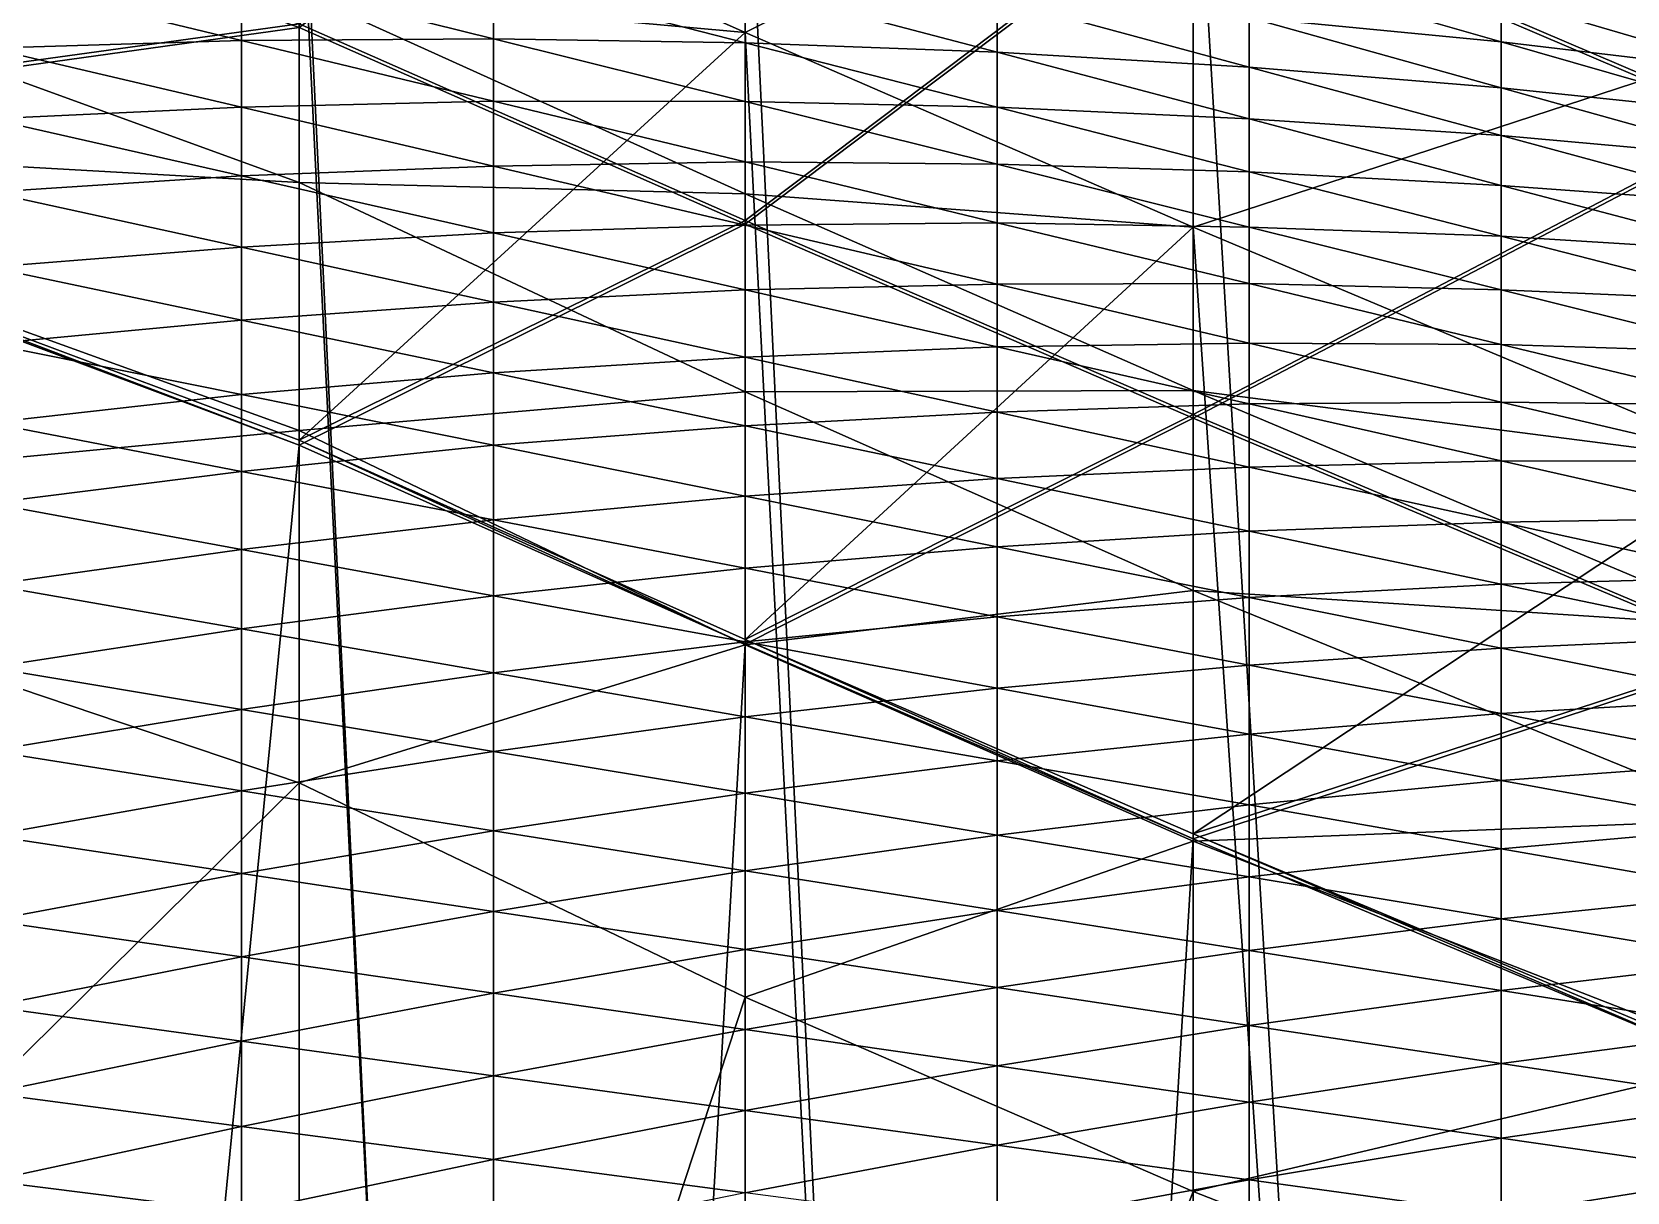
# Model space of a CAD drawing. Header units: metres. Extents: x -3 to 177, y -14 to 14.
# Drawn here: x 154.89 to 158.294, y 6.956 to 9.431 of the extents above; entities that cross this region are included whole.
import ezdxf

# ---------------------------------------------------------------- set-up
doc = ezdxf.new("R2010")
doc.units = ezdxf.units.M
for name, color, linetype, true_color in [('DB_1', 7, 'Continuous', 0x99866a), ('HOLD_1', 7, 'Continuous', 0xe6b85c), ('HULL', 7, 'Continuous', 0x528ba5), ('PARTITION_1_P', 7, 'Continuous', 0xc9ac7a), ('WBT_1_P', 7, 'Continuous', 0x5891b3)]:
    doc.layers.add(name, color=color, linetype=linetype, true_color=true_color)

msp = doc.modelspace()

# ---------------------------------------------------------------- linework, layer by layer
at = {"layer": 'DB_1'}
for points in [[(153.725, 10.5039, 1.75), (153.725, -10.5039, 1.75), (155.4606, -9.8546, 1.75)], [(153.725, 10.5039, 1.75), (155.4606, -9.8546, 1.75), (155.4606, 9.8546, 1.75)], [(155.4606, 9.5166, 1.4), (155.4606, 9.8546, 1.75), (156.4125, 9.4298, 1.75)], [(155.4606, 9.8546, 1.75), (155.4606, -9.8546, 1.75), (156.4125, -9.4298, 1.75)], [(155.4606, 9.8546, 1.75), (156.4125, -9.4298, 1.75), (156.4125, 9.4298, 1.75)], [(153.725, 9.2082, 0.7), (153.725, 9.7415, 1.05), (155.4606, 9.1101, 1.05)], [(153.725, 9.7415, 1.05), (155.4606, 9.5166, 1.4), (155.4606, 9.1101, 1.05)], [(155.4606, 9.1101, 1.05), (155.4606, 9.5166, 1.4), (156.4125, 9.086, 1.4)], [(155.4606, 9.5166, 1.4), (156.4125, 9.4298, 1.75), (156.4125, 9.086, 1.4)], [(156.4125, 9.086, 1.4), (156.4125, 9.4298, 1.75), (157.3677, 9.0149, 1.75)], [(156.4125, 9.4298, 1.75), (156.4125, -9.4298, 1.75), (157.3677, -9.0149, 1.75)], [(156.4125, 9.4298, 1.75), (157.3677, -9.0149, 1.75), (157.3677, 9.0149, 1.75)], [(153.725, 8.4147, 0.35), (153.725, 9.2082, 0.7), (155.4606, 8.5805, 0.7)], [(153.725, 9.2082, 0.7), (155.4606, 9.1101, 1.05), (155.4606, 8.5805, 0.7)], [(155.4606, 8.5805, 0.7), (155.4606, 9.1101, 1.05), (156.4125, 8.6632, 1.05)], [(155.4606, 9.1101, 1.05), (156.4125, 9.086, 1.4), (156.4125, 8.6632, 1.05)], [(156.4125, 8.6632, 1.05), (156.4125, 9.086, 1.4), (157.3677, 8.6661, 1.4)], [(156.4125, 9.086, 1.4), (157.3677, 9.0149, 1.75), (157.3677, 8.6661, 1.4)], [(157.3677, 8.6661, 1.4), (157.3677, 9.0149, 1.75), (158.5625, 8.5123, 1.75)], [(157.3677, 9.0149, 1.75), (157.3677, -9.0149, 1.75), (158.5625, -8.5123, 1.75)], [(157.3677, 9.0149, 1.75), (158.5625, -8.5123, 1.75), (158.5625, 8.5123, 1.75)], [(155.4606, 8.5805, 0.7), (156.4125, 8.6632, 1.05), (156.4125, 8.1237, 0.7)], [(156.4125, 8.6632, 1.05), (157.3677, 8.6661, 1.4), (157.3677, 8.2396, 1.05)], [(156.4125, 8.1237, 0.7), (156.4125, 8.6632, 1.05), (157.3677, 8.2396, 1.05)], [(157.3677, 8.2396, 1.05), (157.3677, 8.6661, 1.4), (158.5625, 8.1619, 1.4)], [(157.3677, 8.6661, 1.4), (158.5625, 8.5123, 1.75), (158.5625, 8.1619, 1.4)], [(153.725, 8.4147, 0.35), (155.4606, 8.5805, 0.7), (155.4606, 7.8288, 0.35)], [(155.4606, 7.8288, 0.35), (155.4606, 8.5805, 0.7), (156.4125, 8.1237, 0.7)], [(153.725, 6.1144), (153.725, 8.4147, 0.35), (155.4606, 7.8288, 0.35)], [(156.4125, 8.1237, 0.7), (157.3677, 8.2396, 1.05), (157.3677, 7.7047, 0.7)], [(157.3677, 7.7047, 0.7), (157.3677, 8.2396, 1.05), (158.5625, 7.7506, 1.05)], [(157.3677, 8.2396, 1.05), (158.5625, 8.1619, 1.4), (158.5625, 7.7506, 1.05)], [(155.4606, 7.8288, 0.35), (156.4125, 8.1237, 0.7), (156.4125, 7.3715, 0.35)], [(156.4125, 7.3715, 0.35), (156.4125, 8.1237, 0.7), (157.3677, 7.7047, 0.7)], [(153.725, 6.1144), (155.4606, 7.8288, 0.35), (155.4606, 4.4797)], [(155.4606, 4.4797), (155.4606, 7.8288, 0.35), (156.4125, 7.3715, 0.35)], [(157.3677, 7.7047, 0.7), (158.5625, 7.7506, 1.05), (158.5625, 7.2383, 0.7)], [(156.4125, 7.3715, 0.35), (157.3677, 7.7047, 0.7), (157.3677, 6.9568, 0.35)], [(157.3677, 6.9568, 0.35), (157.3677, 7.7047, 0.7), (158.5625, 7.2383, 0.7)], [(155.4606, 4.4797), (156.4125, 7.3715, 0.35), (156.4125, 4.41)], [(156.4125, 4.41), (156.4125, 7.3715, 0.35), (157.3677, 6.9568, 0.35)], [(157.3677, 6.9568, 0.35), (158.5625, 7.2383, 0.7), (158.5625, 6.4891, 0.35)], [(156.4125, 4.41), (157.3677, 6.9568, 0.35), (157.3677, 4.34)], [(157.3677, 4.34), (157.3677, 6.9568, 0.35), (158.5625, 6.4891, 0.35)]]:
    msp.add_3dface(points, dxfattribs=at)
at = {"layer": 'HOLD_1'}
for points in [[(155.4606, 9.4406, 3.0019), (156.4125, 10.148, 5.7514), (156.4125, 9.0211, 3.0019)], [(156.4125, 9.0211, 3.0019), (156.4125, 10.148, 5.7514), (157.3677, 9.7417, 5.7513)], [(153.725, 9.1988, 1.75), (153.725, 10.0628, 3.002), (155.4606, 9.4406, 3.0019)], [(153.725, 9.996, 14.6), (153.725, -9.996, 14.6), (155.4606, -9.996, 14.6)], [(153.725, 9.996, 14.6), (155.4606, -9.996, 14.6), (155.4606, 9.996, 14.6)], [(155.4606, 9.996, 14.6), (155.4606, -9.996, 14.6), (156.4125, -9.996, 14.6)], [(155.4606, 9.996, 14.6), (156.4125, -9.996, 14.6), (156.4125, 9.996, 14.6)], [(156.4125, 9.996, 14.6), (156.4125, -9.996, 14.6), (157.3677, -9.996, 14.6)], [(156.4125, 9.996, 14.6), (157.3677, -9.996, 14.6), (157.3677, 9.996, 14.6)], [(157.3677, 9.996, 14.6), (157.3677, -9.996, 14.6), (158.5625, -9.996, 14.6)], [(157.3677, 9.996, 14.6), (158.5625, -9.996, 14.6), (158.5625, 9.996, 14.6)], [(157.3677, 9.7417, 5.7513), (158.5625, 9.8321, 8.0018), (158.5625, 9.231, 5.7512)], [(156.4125, 9.0211, 3.0019), (157.3677, 9.7417, 5.7513), (157.3677, 8.6069, 3.0018)], [(157.3677, 8.6069, 3.0018), (157.3677, 9.7417, 5.7513), (158.5625, 9.231, 5.7512)], [(153.725, 9.1988, 1.75), (155.4606, 9.4406, 3.0019), (155.4606, 8.5494, 1.75)], [(155.4606, 8.5494, 1.75), (155.4606, 9.4406, 3.0019), (156.4125, 9.0211, 3.0019)], [(157.3677, 8.6069, 3.0018), (158.5625, 9.231, 5.7512), (158.5625, 8.1011, 3.0018)], [(153.725, -9.1988, 1.75), (153.725, 9.1988, 1.75), (155.4606, 8.5494, 1.75)], [(155.4606, 8.5494, 1.75), (156.4125, 9.0211, 3.0019), (156.4125, 8.1245, 1.75)], [(156.4125, 8.1245, 1.75), (156.4125, 9.0211, 3.0019), (157.3677, 8.6069, 3.0018)], [(156.4125, 8.1245, 1.75), (157.3677, 8.6069, 3.0018), (157.3677, 7.7097, 1.75)], [(157.3677, 7.7097, 1.75), (157.3677, 8.6069, 3.0018), (158.5625, 8.1011, 3.0018)], [(153.725, -9.1988, 1.75), (155.4606, 8.5494, 1.75), (155.4606, -8.5494, 1.75)], [(155.4606, -8.5494, 1.75), (155.4606, 8.5494, 1.75), (156.4125, 8.1245, 1.75)], [(155.4606, -8.5494, 1.75), (156.4125, 8.1245, 1.75), (156.4125, -8.1245, 1.75)], [(156.4125, -8.1245, 1.75), (156.4125, 8.1245, 1.75), (157.3677, 7.7097, 1.75)], [(157.3677, 7.7097, 1.75), (158.5625, 8.1011, 3.0018), (158.5625, 7.2071, 1.75)], [(156.4125, -8.1245, 1.75), (157.3677, 7.7097, 1.75), (157.3677, -7.7097, 1.75)], [(157.3677, -7.7097, 1.75), (157.3677, 7.7097, 1.75), (158.5625, 7.2071, 1.75)], [(157.3677, -7.7097, 1.75), (158.5625, 7.2071, 1.75), (158.5625, -7.2071, 1.75)]]:
    msp.add_3dface(points, dxfattribs=at)
at = {"layer": 'HULL'}
for points in [[(157.4875, 9.4621, 2.3693), (157.4875, 9.5641, 2.5175), (158.025, 9.41, 2.6303)], [(157.4875, 9.5641, 2.5175), (158.025, 9.5042, 2.7818), (158.025, 9.41, 2.6303)], [(154.8, 9.5429, 1.1463), (155.3375, 9.5503, 1.3783), (155.3375, 9.4131, 1.2517)], [(154.8, 9.3969, 1.0268), (154.8, 9.5429, 1.1463), (155.3375, 9.4131, 1.2517)], [(155.3375, 9.4131, 1.2517), (155.3375, 9.5503, 1.3783), (155.875, 9.4165, 1.4853)], [(155.3375, 9.5503, 1.3783), (155.875, 9.5459, 1.6174), (155.875, 9.4165, 1.4853)], [(155.875, 9.4165, 1.4853), (155.875, 9.5459, 1.6174), (156.4125, 9.4082, 1.7257)], [(155.875, 9.5459, 1.6174), (156.4125, 9.5296, 1.8627), (156.4125, 9.4082, 1.7257)], [(156.4125, 9.4082, 1.7257), (156.4125, 9.5296, 1.8627), (156.95, 9.3877, 1.9724)], [(156.4125, 9.5296, 1.8627), (156.95, 9.5018, 2.1136), (156.95, 9.3877, 1.9724)], [(156.95, 9.3877, 1.9724), (156.95, 9.5018, 2.1136), (157.4875, 9.3559, 2.2243)], [(156.95, 9.5018, 2.1136), (157.4875, 9.4621, 2.3693), (157.4875, 9.3559, 2.2243)], [(158.025, 9.41, 2.6303), (158.025, 9.5042, 2.7818), (158.5625, 9.3462, 2.8952)], [(158.025, 9.5042, 2.7818), (158.5625, 9.4328, 3.0495), (158.5625, 9.3462, 2.8952)], [(157.4875, 9.3559, 2.2243), (157.4875, 9.4621, 2.3693), (158.025, 9.312, 2.4813)], [(157.4875, 9.4621, 2.3693), (158.025, 9.41, 2.6303), (158.025, 9.312, 2.4813)], [(154.8, 9.3969, 1.0268), (155.3375, 9.4131, 1.2517), (155.3375, 9.271, 1.1306)], [(154.8, 9.2455, 0.9143), (154.8, 9.3969, 1.0268), (155.3375, 9.271, 1.1306)], [(155.3375, 9.4131, 1.2517), (155.875, 9.4165, 1.4853), (155.875, 9.2834, 1.3571)], [(155.3375, 9.271, 1.1306), (155.3375, 9.4131, 1.2517), (155.875, 9.2834, 1.3571)], [(155.875, 9.2834, 1.3571), (155.875, 9.4165, 1.4853), (156.4125, 9.2826, 1.5924)], [(155.875, 9.4165, 1.4853), (156.4125, 9.4082, 1.7257), (156.4125, 9.2826, 1.5924)], [(156.4125, 9.2826, 1.5924), (156.4125, 9.4082, 1.7257), (156.95, 9.2705, 1.834)], [(156.4125, 9.4082, 1.7257), (156.95, 9.3877, 1.9724), (156.95, 9.2705, 1.834)], [(158.025, 9.312, 2.4813), (158.025, 9.41, 2.6303), (158.5625, 9.2559, 2.7431)], [(158.025, 9.41, 2.6303), (158.5625, 9.3462, 2.8952), (158.5625, 9.2559, 2.7431)], [(156.95, 9.2705, 1.834), (156.95, 9.3877, 1.9724), (157.4875, 9.2458, 2.0821)], [(156.95, 9.3877, 1.9724), (157.4875, 9.3559, 2.2243), (157.4875, 9.2458, 2.0821)], [(157.4875, 9.2458, 2.0821), (157.4875, 9.3559, 2.2243), (158.025, 9.2101, 2.335)], [(157.4875, 9.3559, 2.2243), (158.025, 9.312, 2.4813), (158.025, 9.2101, 2.335)], [(158.025, 9.2101, 2.335), (158.025, 9.312, 2.4813), (158.5625, 9.162, 2.5932)], [(158.025, 9.312, 2.4813), (158.5625, 9.2559, 2.7431), (158.5625, 9.162, 2.5932)], [(154.8, 9.2455, 0.9143), (155.3375, 9.271, 1.1306), (155.3375, 9.124, 1.0157)], [(155.3375, 9.271, 1.1306), (155.875, 9.2834, 1.3571), (155.875, 9.145, 1.2344)], [(155.3375, 9.124, 1.0157), (155.3375, 9.271, 1.1306), (155.875, 9.145, 1.2344)], [(155.875, 9.145, 1.2344), (155.875, 9.2834, 1.3571), (156.4125, 9.1537, 1.4625)], [(155.875, 9.2834, 1.3571), (156.4125, 9.2826, 1.5924), (156.4125, 9.1537, 1.4625)], [(156.4125, 9.1537, 1.4625), (156.4125, 9.2826, 1.5924), (156.95, 9.1487, 1.6994)], [(156.4125, 9.2826, 1.5924), (156.95, 9.2705, 1.834), (156.95, 9.1487, 1.6994)], [(156.95, 9.1487, 1.6994), (156.95, 9.2705, 1.834), (157.4875, 9.1328, 1.9423)], [(156.95, 9.2705, 1.834), (157.4875, 9.2458, 2.0821), (157.4875, 9.1328, 1.9423)], [(154.8, 9.0895, 0.8082), (154.8, 9.2455, 0.9143), (155.3375, 9.124, 1.0157)], [(157.4875, 9.1328, 1.9423), (157.4875, 9.2458, 2.0821), (158.025, 9.1038, 2.1918)], [(157.4875, 9.2458, 2.0821), (158.025, 9.2101, 2.335), (158.025, 9.1038, 2.1918)], [(158.025, 9.1038, 2.1918), (158.025, 9.2101, 2.335), (158.5625, 9.0643, 2.4458)], [(158.025, 9.2101, 2.335), (158.5625, 9.162, 2.5932), (158.5625, 9.0643, 2.4458)], [(154.8, 9.0895, 0.8082), (155.3375, 9.124, 1.0157), (155.3375, 8.9722, 0.9072)], [(155.3375, 9.124, 1.0157), (155.875, 9.145, 1.2344), (155.875, 9.0024, 1.1172)], [(155.3375, 8.9722, 0.9072), (155.3375, 9.124, 1.0157), (155.875, 9.0024, 1.1172)], [(155.875, 9.145, 1.2344), (156.4125, 9.1537, 1.4625), (156.4125, 9.0191, 1.3382)], [(155.875, 9.0024, 1.1172), (155.875, 9.145, 1.2344), (156.4125, 9.0191, 1.3382)], [(156.4125, 9.0191, 1.3382), (156.4125, 9.1537, 1.4625), (156.95, 9.024, 1.5678)], [(156.4125, 9.1537, 1.4625), (156.95, 9.1487, 1.6994), (156.95, 9.024, 1.5678)], [(156.95, 9.024, 1.5678), (156.95, 9.1487, 1.6994), (157.4875, 9.0149, 1.8065)], [(156.95, 9.1487, 1.6994), (157.4875, 9.1328, 1.9423), (157.4875, 9.0149, 1.8065)], [(157.4875, 9.0149, 1.8065), (157.4875, 9.1328, 1.9423), (158.025, 8.9951, 2.0506)], [(157.4875, 9.1328, 1.9423), (158.025, 9.1038, 2.1918), (158.025, 8.9951, 2.0506)], [(154.8, 8.9291, 0.709), (154.8, 9.0895, 0.8082), (155.3375, 8.9722, 0.9072)], [(158.025, 8.9951, 2.0506), (158.025, 9.1038, 2.1918), (158.5625, 8.9619, 2.3015)], [(158.025, 9.1038, 2.1918), (158.5625, 9.0643, 2.4458), (158.5625, 8.9619, 2.3015)], [(155.875, 9.0024, 1.1172), (156.4125, 9.0191, 1.3382), (156.4125, 8.8809, 1.2186)], [(156.4125, 9.0191, 1.3382), (156.95, 9.024, 1.5678), (156.95, 8.8932, 1.442)], [(156.4125, 8.8809, 1.2186), (156.4125, 9.0191, 1.3382), (156.95, 8.8932, 1.442)], [(156.95, 8.8932, 1.442), (156.95, 9.024, 1.5678), (157.4875, 8.8942, 1.6732)], [(156.95, 9.024, 1.5678), (157.4875, 9.0149, 1.8065), (157.4875, 8.8942, 1.6732)], [(155.3375, 8.9722, 0.9072), (155.875, 9.0024, 1.1172), (155.875, 8.8548, 1.0062)], [(155.875, 8.8548, 1.0062), (155.875, 9.0024, 1.1172), (156.4125, 8.8809, 1.2186)], [(157.4875, 8.8942, 1.6732), (157.4875, 9.0149, 1.8065), (158.025, 8.881, 1.9135)], [(157.4875, 9.0149, 1.8065), (158.025, 8.9951, 2.0506), (158.025, 8.881, 1.9135)], [(158.025, 8.881, 1.9135), (158.025, 8.9951, 2.0506), (158.5625, 8.8574, 2.1588)], [(158.025, 8.9951, 2.0506), (158.5625, 8.9619, 2.3015), (158.5625, 8.8574, 2.1588)], [(154.8, 8.9291, 0.709), (155.3375, 8.9722, 0.9072), (155.3375, 8.8164, 0.8048)], [(155.3375, 8.8164, 0.8048), (155.3375, 8.9722, 0.9072), (155.875, 8.8548, 1.0062)], [(154.8, 8.7655, 0.6151), (154.8, 8.9291, 0.709), (155.3375, 8.8164, 0.8048)], [(156.4125, 8.8809, 1.2186), (156.95, 8.8932, 1.442), (156.95, 8.7593, 1.32)], [(156.95, 8.8932, 1.442), (157.4875, 8.8942, 1.6732), (157.4875, 8.7673, 1.5458)], [(156.95, 8.7593, 1.32), (156.95, 8.8932, 1.442), (157.4875, 8.7673, 1.5458)], [(157.4875, 8.7673, 1.5458), (157.4875, 8.8942, 1.6732), (158.025, 8.7645, 1.7786)], [(157.4875, 8.8942, 1.6732), (158.025, 8.881, 1.9135), (158.025, 8.7645, 1.7786)], [(155.3375, 8.8164, 0.8048), (155.875, 8.8548, 1.0062), (155.875, 8.7037, 0.9005)], [(155.875, 8.8548, 1.0062), (156.4125, 8.8809, 1.2186), (156.4125, 8.7375, 1.1052)], [(155.875, 8.7037, 0.9005), (155.875, 8.8548, 1.0062), (156.4125, 8.7375, 1.1052)], [(156.4125, 8.7375, 1.1052), (156.4125, 8.8809, 1.2186), (156.95, 8.7593, 1.32)], [(158.025, 8.7645, 1.7786), (158.025, 8.881, 1.9135), (158.5625, 8.7471, 2.0205)], [(158.025, 8.881, 1.9135), (158.5625, 8.8574, 2.1588), (158.5625, 8.7471, 2.0205)], [(154.8, 8.7655, 0.6151), (155.3375, 8.8164, 0.8048), (155.3375, 8.6573, 0.7075)], [(155.3375, 8.6573, 0.7075), (155.3375, 8.8164, 0.8048), (155.875, 8.7037, 0.9005)], [(154.8, 8.5969, 0.5305), (154.8, 8.7655, 0.6151), (155.3375, 8.6573, 0.7075)], [(156.4125, 8.7375, 1.1052), (156.95, 8.7593, 1.32), (156.95, 8.6201, 1.2042)], [(156.95, 8.7593, 1.32), (157.4875, 8.7673, 1.5458), (157.4875, 8.6378, 1.4215)], [(156.95, 8.6201, 1.2042), (156.95, 8.7593, 1.32), (157.4875, 8.6378, 1.4215)], [(157.4875, 8.6378, 1.4215), (157.4875, 8.7673, 1.5458), (158.025, 8.6414, 1.6496)], [(157.4875, 8.7673, 1.5458), (158.025, 8.7645, 1.7786), (158.025, 8.6414, 1.6496)], [(158.025, 8.6414, 1.6496), (158.025, 8.7645, 1.7786), (158.5625, 8.6348, 1.884)], [(158.025, 8.7645, 1.7786), (158.5625, 8.7471, 2.0205), (158.5625, 8.6348, 1.884)], [(155.875, 8.7037, 0.9005), (156.4125, 8.7375, 1.1052), (156.4125, 8.591, 0.9963)], [(156.4125, 8.591, 0.9963), (156.4125, 8.7375, 1.1052), (156.95, 8.6201, 1.2042)], [(155.3375, 8.6573, 0.7075), (155.875, 8.7037, 0.9005), (155.875, 8.5491, 0.7999)], [(155.875, 8.5491, 0.7999), (155.875, 8.7037, 0.9005), (156.4125, 8.591, 0.9963)], [(154.8, 8.5969, 0.5305), (155.3375, 8.6573, 0.7075), (155.3375, 8.4935, 0.6187)], [(155.3375, 8.4935, 0.6187), (155.3375, 8.6573, 0.7075), (155.875, 8.5491, 0.7999)], [(156.4125, 8.591, 0.9963), (156.95, 8.6201, 1.2042), (156.95, 8.4783, 1.092)], [(156.95, 8.6201, 1.2042), (157.4875, 8.6378, 1.4215), (157.4875, 8.5027, 1.3031)], [(156.95, 8.4783, 1.092), (156.95, 8.6201, 1.2042), (157.4875, 8.5027, 1.3031)], [(157.4875, 8.6378, 1.4215), (158.025, 8.6414, 1.6496), (158.025, 8.5163, 1.5229)], [(157.4875, 8.5027, 1.3031), (157.4875, 8.6378, 1.4215), (158.025, 8.5163, 1.5229)], [(158.025, 8.5163, 1.5229), (158.025, 8.6414, 1.6496), (158.5625, 8.5155, 1.7534)], [(158.025, 8.6414, 1.6496), (158.5625, 8.6348, 1.884), (158.5625, 8.5155, 1.7534)], [(154.8, 8.4253, 0.4522), (154.8, 8.5969, 0.5305), (155.3375, 8.4935, 0.6187)], [(155.875, 8.5491, 0.7999), (156.4125, 8.591, 0.9963), (156.4125, 8.4409, 0.8923)], [(156.4125, 8.4409, 0.8923), (156.4125, 8.591, 0.9963), (156.95, 8.4783, 1.092)], [(155.3375, 8.4935, 0.6187), (155.875, 8.5491, 0.7999), (155.875, 8.3901, 0.707)], [(155.875, 8.3901, 0.707), (155.875, 8.5491, 0.7999), (156.4125, 8.4409, 0.8923)], [(157.4875, 8.5027, 1.3031), (158.025, 8.5163, 1.5229), (158.025, 8.3854, 1.4021)], [(158.025, 8.3854, 1.4021), (158.025, 8.5163, 1.5229), (158.5625, 8.3947, 1.6244)], [(158.025, 8.5163, 1.5229), (158.5625, 8.5155, 1.7534), (158.5625, 8.3947, 1.6244)], [(154.8, 8.4253, 0.4522), (155.3375, 8.4935, 0.6187), (155.3375, 8.3268, 0.5359)], [(155.3375, 8.3268, 0.5359), (155.3375, 8.4935, 0.6187), (155.875, 8.3901, 0.707)], [(156.4125, 8.4409, 0.8923), (156.95, 8.4783, 1.092), (156.95, 8.3328, 0.9847)], [(156.95, 8.4783, 1.092), (157.4875, 8.5027, 1.3031), (157.4875, 8.3656, 1.1878)], [(156.95, 8.3328, 0.9847), (156.95, 8.4783, 1.092), (157.4875, 8.3656, 1.1878)], [(157.4875, 8.3656, 1.1878), (157.4875, 8.5027, 1.3031), (158.025, 8.3854, 1.4021)], [(155.875, 8.3901, 0.707), (156.4125, 8.4409, 0.8923), (156.4125, 8.2868, 0.7952)], [(156.4125, 8.2868, 0.7952), (156.4125, 8.4409, 0.8923), (156.95, 8.3328, 0.9847)], [(154.8, 8.2514, 0.3789), (154.8, 8.4253, 0.4522), (155.3375, 8.3268, 0.5359)], [(155.3375, 8.3268, 0.5359), (155.875, 8.3901, 0.707), (155.875, 8.2282, 0.6196)], [(155.875, 8.2282, 0.6196), (155.875, 8.3901, 0.707), (156.4125, 8.2868, 0.7952)], [(157.4875, 8.3656, 1.1878), (158.025, 8.3854, 1.4021), (158.025, 8.2529, 1.2835)], [(158.025, 8.3854, 1.4021), (158.5625, 8.3947, 1.6244), (158.5625, 8.268, 1.5011)], [(158.025, 8.2529, 1.2835), (158.025, 8.3854, 1.4021), (158.5625, 8.268, 1.5011)], [(156.95, 8.3328, 0.9847), (157.4875, 8.3656, 1.1878), (157.4875, 8.2246, 1.0771)], [(157.4875, 8.2246, 1.0771), (157.4875, 8.3656, 1.1878), (158.025, 8.2529, 1.2835)], [(154.8, 8.2514, 0.3789), (155.3375, 8.3268, 0.5359), (155.3375, 8.1576, 0.458)], [(155.3375, 8.1576, 0.458), (155.3375, 8.3268, 0.5359), (155.875, 8.2282, 0.6196)], [(156.4125, 8.2868, 0.7952), (156.95, 8.3328, 0.9847), (156.95, 8.1834, 0.8835)], [(156.95, 8.1834, 0.8835), (156.95, 8.3328, 0.9847), (157.4875, 8.2246, 1.0771)], [(155.875, 8.2282, 0.6196), (156.4125, 8.2868, 0.7952), (156.4125, 8.1297, 0.7033)], [(156.4125, 8.1297, 0.7033), (156.4125, 8.2868, 0.7952), (156.95, 8.1834, 0.8835)], [(154.8, 8.0747, 0.313), (154.8, 8.2514, 0.3789), (155.3375, 8.1576, 0.458)], [(157.4875, 8.2246, 1.0771), (158.025, 8.2529, 1.2835), (158.025, 8.1164, 1.1695)], [(158.025, 8.2529, 1.2835), (158.5625, 8.268, 1.5011), (158.5625, 8.1402, 1.3793)], [(158.025, 8.1164, 1.1695), (158.025, 8.2529, 1.2835), (158.5625, 8.1402, 1.3793)], [(155.3375, 8.1576, 0.458), (155.875, 8.2282, 0.6196), (155.875, 8.0637, 0.5371)], [(155.875, 8.0637, 0.5371), (155.875, 8.2282, 0.6196), (156.4125, 8.1297, 0.7033)], [(156.95, 8.1834, 0.8835), (157.4875, 8.2246, 1.0771), (157.4875, 8.08, 0.9717)], [(157.4875, 8.08, 0.9717), (157.4875, 8.2246, 1.0771), (158.025, 8.1164, 1.1695)], [(156.4125, 8.1297, 0.7033), (156.95, 8.1834, 0.8835), (156.95, 8.0312, 0.787)], [(156.95, 8.0312, 0.787), (156.95, 8.1834, 0.8835), (157.4875, 8.08, 0.9717)], [(154.8, 8.0747, 0.313), (155.3375, 8.1576, 0.458), (155.3375, 7.9853, 0.3871)], [(155.3375, 7.9853, 0.3871), (155.3375, 8.1576, 0.458), (155.875, 8.0637, 0.5371)], [(158.025, 8.1164, 1.1695), (158.5625, 8.1402, 1.3793), (158.5625, 8.0082, 1.2619)], [(155.875, 8.0637, 0.5371), (156.4125, 8.1297, 0.7033), (156.4125, 7.9698, 0.6161)], [(156.4125, 7.9698, 0.6161), (156.4125, 8.1297, 0.7033), (156.95, 8.0312, 0.787)], [(157.4875, 8.08, 0.9717), (158.025, 8.1164, 1.1695), (158.025, 7.9767, 1.06)], [(158.025, 7.9767, 1.06), (158.025, 8.1164, 1.1695), (158.5625, 8.0082, 1.2619)], [(154.8, 7.8969, 0.2499), (154.8, 8.0747, 0.313), (155.3375, 7.9853, 0.3871)], [(156.95, 8.0312, 0.787), (157.4875, 8.08, 0.9717), (157.4875, 7.9327, 0.8706)], [(157.4875, 7.9327, 0.8706), (157.4875, 8.08, 0.9717), (158.025, 7.9767, 1.06)], [(155.3375, 7.9853, 0.3871), (155.875, 8.0637, 0.5371), (155.875, 7.896, 0.4613)], [(155.875, 7.896, 0.4613), (155.875, 8.0637, 0.5371), (156.4125, 7.9698, 0.6161)], [(156.4125, 7.9698, 0.6161), (156.95, 8.0312, 0.787), (156.95, 7.876, 0.6952)], [(156.95, 7.876, 0.6952), (156.95, 8.0312, 0.787), (157.4875, 7.9327, 0.8706)], [(158.025, 7.9767, 1.06), (158.5625, 8.0082, 1.2619), (158.5625, 7.8733, 1.1482)], [(154.8, 7.8969, 0.2499), (155.3375, 7.9853, 0.3871), (155.3375, 7.8117, 0.3195)], [(155.3375, 7.8117, 0.3195), (155.3375, 7.9853, 0.3871), (155.875, 7.896, 0.4613)], [(155.875, 7.896, 0.4613), (156.4125, 7.9698, 0.6161), (156.4125, 7.8067, 0.5355)], [(156.4125, 7.8067, 0.5355), (156.4125, 7.9698, 0.6161), (156.95, 7.876, 0.6952)], [(157.4875, 7.9327, 0.8706), (158.025, 7.9767, 1.06), (158.025, 7.8341, 0.9543)], [(158.025, 7.8341, 0.9543), (158.025, 7.9767, 1.06), (158.5625, 7.8733, 1.1482)], [(156.95, 7.876, 0.6952), (157.4875, 7.9327, 0.8706), (157.4875, 7.7821, 0.7743)], [(157.4875, 7.7821, 0.7743), (157.4875, 7.9327, 0.8706), (158.025, 7.8341, 0.9543)], [(154.8, 7.7167, 0.1938), (154.8, 7.8969, 0.2499), (155.3375, 7.8117, 0.3195)], [(155.3375, 7.8117, 0.3195), (155.875, 7.896, 0.4613), (155.875, 7.7265, 0.3891)], [(155.875, 7.7265, 0.3891), (155.875, 7.896, 0.4613), (156.4125, 7.8067, 0.5355)], [(156.4125, 7.8067, 0.5355), (156.95, 7.876, 0.6952), (156.95, 7.7173, 0.6097)], [(156.95, 7.7173, 0.6097), (156.95, 7.876, 0.6952), (157.4875, 7.7821, 0.7743)], [(158.025, 7.8341, 0.9543), (158.5625, 7.8733, 1.1482), (158.5625, 7.7356, 1.038)], [(157.4875, 7.7821, 0.7743), (158.025, 7.8341, 0.9543), (158.025, 7.6882, 0.8533)], [(158.025, 7.6882, 0.8533), (158.025, 7.8341, 0.9543), (158.5625, 7.7356, 1.038)], [(154.8, 7.7167, 0.1938), (155.3375, 7.8117, 0.3195), (155.3375, 7.6356, 0.2586)], [(155.3375, 7.6356, 0.2586), (155.3375, 7.8117, 0.3195), (155.875, 7.7265, 0.3891)], [(155.875, 7.7265, 0.3891), (156.4125, 7.8067, 0.5355), (156.4125, 7.6414, 0.4587)], [(156.4125, 7.6414, 0.4587), (156.4125, 7.8067, 0.5355), (156.95, 7.7173, 0.6097)], [(156.95, 7.7173, 0.6097), (157.4875, 7.7821, 0.7743), (157.4875, 7.628, 0.6838)], [(157.4875, 7.628, 0.6838), (157.4875, 7.7821, 0.7743), (158.025, 7.6882, 0.8533)], [(155.3375, 7.6356, 0.2586), (155.875, 7.7265, 0.3891), (155.875, 7.5545, 0.3234)], [(155.875, 7.5545, 0.3234), (155.875, 7.7265, 0.3891), (156.4125, 7.6414, 0.4587)], [(158.025, 7.6882, 0.8533), (158.5625, 7.7356, 1.038), (158.5625, 7.5944, 0.9324)], [(154.8, 7.5349, 0.1439), (154.8, 7.7167, 0.1938), (155.3375, 7.6356, 0.2586)], [(156.4125, 7.6414, 0.4587), (156.95, 7.7173, 0.6097), (156.95, 7.5562, 0.5282)], [(156.95, 7.5562, 0.5282), (156.95, 7.7173, 0.6097), (157.4875, 7.628, 0.6838)], [(157.4875, 7.628, 0.6838), (158.025, 7.6882, 0.8533), (158.025, 7.5386, 0.758)], [(158.025, 7.5386, 0.758), (158.025, 7.6882, 0.8533), (158.5625, 7.5944, 0.9324)], [(154.8, 7.5349, 0.1439), (155.3375, 7.6356, 0.2586), (155.3375, 7.4574, 0.204)], [(155.3375, 7.4574, 0.204), (155.3375, 7.6356, 0.2586), (155.875, 7.5545, 0.3234)], [(155.875, 7.5545, 0.3234), (156.4125, 7.6414, 0.4587), (156.4125, 7.4734, 0.3881)], [(156.4125, 7.4734, 0.3881), (156.4125, 7.6414, 0.4587), (156.95, 7.5562, 0.5282)], [(156.95, 7.5562, 0.5282), (157.4875, 7.628, 0.6838), (157.4875, 7.4711, 0.5978)], [(157.4875, 7.4711, 0.5978), (157.4875, 7.628, 0.6838), (158.025, 7.5386, 0.758)], [(158.025, 7.5386, 0.758), (158.5625, 7.5944, 0.9324), (158.5625, 7.4493, 0.8322)], [(156.4125, 7.4734, 0.3881), (156.95, 7.5562, 0.5282), (156.95, 7.3923, 0.4529)], [(156.95, 7.3923, 0.4529), (156.95, 7.5562, 0.5282), (157.4875, 7.4711, 0.5978)], [(154.8, 7.3519, 0.0979), (154.8, 7.5349, 0.1439), (155.3375, 7.4574, 0.204)], [(155.3375, 7.4574, 0.204), (155.875, 7.5545, 0.3234), (155.875, 7.38, 0.2641)], [(155.875, 7.38, 0.2641), (155.875, 7.5545, 0.3234), (156.4125, 7.4734, 0.3881)], [(157.4875, 7.4711, 0.5978), (158.025, 7.5386, 0.758), (158.025, 7.3859, 0.6674)], [(158.025, 7.3859, 0.6674), (158.025, 7.5386, 0.758), (158.5625, 7.4493, 0.8322)], [(154.8, 7.3519, 0.0979), (155.3375, 7.4574, 0.204), (155.3375, 7.2779, 0.1536)], [(155.3375, 7.2779, 0.1536), (155.3375, 7.4574, 0.204), (155.875, 7.38, 0.2641)], [(155.875, 7.38, 0.2641), (156.4125, 7.4734, 0.3881), (156.4125, 7.3026, 0.3242)], [(156.4125, 7.3026, 0.3242), (156.4125, 7.4734, 0.3881), (156.95, 7.3923, 0.4529)], [(156.95, 7.3923, 0.4529), (157.4875, 7.4711, 0.5978), (157.4875, 7.3111, 0.5176)], [(157.4875, 7.3111, 0.5176), (157.4875, 7.4711, 0.5978), (158.025, 7.3859, 0.6674)], [(158.025, 7.3859, 0.6674), (158.5625, 7.4493, 0.8322), (158.5625, 7.3008, 0.7369)], [(156.4125, 7.3026, 0.3242), (156.95, 7.3923, 0.4529), (156.95, 7.2252, 0.3843)], [(156.95, 7.2252, 0.3843), (156.95, 7.3923, 0.4529), (157.4875, 7.3111, 0.5176)], [(157.4875, 7.3111, 0.5176), (158.025, 7.3859, 0.6674), (158.025, 7.23, 0.5824)], [(158.025, 7.23, 0.5824), (158.025, 7.3859, 0.6674), (158.5625, 7.3008, 0.7369)], [(154.8, 7.1665, 0.0627), (154.8, 7.3519, 0.0979), (155.3375, 7.2779, 0.1536)], [(155.3375, 7.2779, 0.1536), (155.875, 7.38, 0.2641), (155.875, 7.2038, 0.2094)], [(155.875, 7.2038, 0.2094), (155.875, 7.38, 0.2641), (156.4125, 7.3026, 0.3242)], [(155.875, 7.2038, 0.2094), (156.4125, 7.3026, 0.3242), (156.4125, 7.1298, 0.2651)], [(156.4125, 7.1298, 0.2651), (156.4125, 7.3026, 0.3242), (156.95, 7.2252, 0.3843)], [(156.95, 7.2252, 0.3843), (157.4875, 7.3111, 0.5176), (157.4875, 7.1477, 0.4444)], [(157.4875, 7.1477, 0.4444), (157.4875, 7.3111, 0.5176), (158.025, 7.23, 0.5824)], [(158.025, 7.23, 0.5824), (158.5625, 7.3008, 0.7369), (158.5625, 7.1489, 0.6472)], [(154.8, 7.1665, 0.0627), (155.3375, 7.2779, 0.1536), (155.3375, 7.0958, 0.1137)], [(155.3375, 7.0958, 0.1137), (155.3375, 7.2779, 0.1536), (155.875, 7.2038, 0.2094)], [(156.4125, 7.1298, 0.2651), (156.95, 7.2252, 0.3843), (156.95, 7.0558, 0.3209)], [(156.95, 7.0558, 0.3209), (156.95, 7.2252, 0.3843), (157.4875, 7.1477, 0.4444)], [(157.4875, 7.1477, 0.4444), (158.025, 7.23, 0.5824), (158.025, 7.0703, 0.5045)], [(158.025, 7.0703, 0.5045), (158.025, 7.23, 0.5824), (158.5625, 7.1489, 0.6472)], [(155.3375, 7.0958, 0.1137), (155.875, 7.2038, 0.2094), (155.875, 7.025, 0.1646)], [(155.875, 7.025, 0.1646), (155.875, 7.2038, 0.2094), (156.4125, 7.1298, 0.2651)], [(154.8, 6.9798, 0.0366), (154.8, 7.1665, 0.0627), (155.3375, 7.0958, 0.1137)], [(156.95, 7.0558, 0.3209), (157.4875, 7.1477, 0.4444), (157.4875, 6.9818, 0.3766)], [(157.4875, 6.9818, 0.3766), (157.4875, 7.1477, 0.4444), (158.025, 7.0703, 0.5045)], [(158.025, 7.0703, 0.5045), (158.5625, 7.1489, 0.6472), (158.5625, 6.9929, 0.5646)], [(155.875, 7.025, 0.1646), (156.4125, 7.1298, 0.2651), (156.4125, 6.9542, 0.2156)], [(156.4125, 6.9542, 0.2156), (156.4125, 7.1298, 0.2651), (156.95, 7.0558, 0.3209)], [(154.8, 6.9798, 0.0366), (155.3375, 7.0958, 0.1137), (155.3375, 6.9121, 0.0822)], [(155.3375, 6.9121, 0.0822), (155.3375, 7.0958, 0.1137), (155.875, 7.025, 0.1646)], [(156.4125, 6.9542, 0.2156), (156.95, 7.0558, 0.3209), (156.95, 6.8835, 0.2665)], [(156.95, 6.8835, 0.2665), (156.95, 7.0558, 0.3209), (157.4875, 6.9818, 0.3766)], [(157.4875, 6.9818, 0.3766), (158.025, 7.0703, 0.5045), (158.025, 6.9078, 0.4324)], [(158.025, 6.9078, 0.4324), (158.025, 7.0703, 0.5045), (158.5625, 6.9929, 0.5646)], [(155.3375, 6.9121, 0.0822), (155.875, 7.025, 0.1646), (155.875, 6.8445, 0.1279)], [(155.875, 6.8445, 0.1279), (155.875, 7.025, 0.1646), (156.4125, 6.9542, 0.2156)], [(154.8, 6.7916, 0.0229), (154.8, 6.9798, 0.0366), (155.3375, 6.9121, 0.0822)], [(156.95, 6.8835, 0.2665), (157.4875, 6.9818, 0.3766), (157.4875, 6.8127, 0.3174)], [(157.4875, 6.8127, 0.3174), (157.4875, 6.9818, 0.3766), (158.025, 6.9078, 0.4324)], [(158.025, 6.9078, 0.4324), (158.5625, 6.9929, 0.5646), (158.5625, 6.8337, 0.4881)]]:
    msp.add_3dface(points, dxfattribs=at)
at = {"layer": 'PARTITION_1_P'}
for points in [[(155.4606, 9.4483, 2.9981), (156.4125, 10.1562, 5.7486), (156.4125, 9.0289, 2.9981)], [(156.4125, 9.0211, 3.0019), (156.4125, 10.148, 5.7514), (155.4606, 9.4406, 3.0019)], [(156.4125, 9.0289, 2.9981), (156.4125, 10.1562, 5.7486), (157.3677, 9.7499, 5.7487)], [(157.3677, 9.7417, 5.7513), (156.4125, 10.148, 5.7514), (156.4125, 9.0211, 3.0019)], [(153.725, 9.2089, 1.75), (153.725, 10.0702, 2.998), (155.4606, 9.4483, 2.9981)], [(155.4606, 9.4406, 3.0019), (153.725, 10.0628, 3.002), (153.725, 9.1988, 1.75)], [(157.3677, 9.7499, 5.7487), (158.5625, 9.8402, 7.9982), (158.5625, 9.2394, 5.7488)], [(158.5625, 9.231, 5.7512), (158.5625, 9.8321, 8.0018), (157.3677, 9.7417, 5.7513)], [(156.4125, 9.0289, 2.9981), (157.3677, 9.7499, 5.7487), (157.3677, 8.6147, 2.9982)], [(157.3677, 8.6069, 3.0018), (157.3677, 9.7417, 5.7513), (156.4125, 9.0211, 3.0019)], [(157.3677, 8.6147, 2.9982), (157.3677, 9.7499, 5.7487), (158.5625, 9.2394, 5.7488)], [(158.5625, 9.231, 5.7512), (157.3677, 9.7417, 5.7513), (157.3677, 8.6069, 3.0018)], [(153.725, 9.2089, 1.75), (155.4606, 9.4483, 2.9981), (155.4606, 8.5598, 1.75)], [(155.4606, 8.5494, 1.75), (155.4606, 9.4406, 3.0019), (153.725, 9.1988, 1.75)], [(155.4606, 8.5598, 1.75), (155.4606, 9.4483, 2.9981), (156.4125, 9.0289, 2.9981)], [(156.4125, 9.0211, 3.0019), (155.4606, 9.4406, 3.0019), (155.4606, 8.5494, 1.75)], [(157.3677, 8.6147, 2.9982), (158.5625, 9.2394, 5.7488), (158.5625, 8.109, 2.9982)], [(158.5625, 8.1011, 3.0018), (158.5625, 9.231, 5.7512), (157.3677, 8.6069, 3.0018)], [(153.725, 9.2089, 1.75), (155.4606, 8.5598, 1.75), (155.4606, 8.5494, 1.75)], [(153.725, 9.2089, 1.75), (155.4606, 8.5494, 1.75), (153.725, 9.1988, 1.75)], [(155.4606, 8.5598, 1.75), (156.4125, 9.0289, 2.9981), (156.4125, 8.135, 1.75)], [(156.4125, 8.1245, 1.75), (156.4125, 9.0211, 3.0019), (155.4606, 8.5494, 1.75)], [(156.4125, 8.135, 1.75), (156.4125, 9.0289, 2.9981), (157.3677, 8.6147, 2.9982)], [(157.3677, 8.6069, 3.0018), (156.4125, 9.0211, 3.0019), (156.4125, 8.1245, 1.75)], [(156.4125, 8.135, 1.75), (157.3677, 8.6147, 2.9982), (157.3677, 7.7201, 1.75)], [(157.3677, 7.7201, 1.75), (157.3677, 8.6147, 2.9982), (158.5625, 8.109, 2.9982)], [(157.3677, 7.7097, 1.75), (157.3677, 8.6069, 3.0018), (156.4125, 8.1245, 1.75)], [(158.5625, 8.1011, 3.0018), (157.3677, 8.6069, 3.0018), (157.3677, 7.7097, 1.75)], [(155.4606, 8.5598, 1.75), (156.4125, 8.135, 1.75), (156.4125, 8.1245, 1.75)], [(155.4606, 8.5598, 1.75), (156.4125, 8.1245, 1.75), (155.4606, 8.5494, 1.75)], [(156.4125, 8.135, 1.75), (157.3677, 7.7201, 1.75), (157.3677, 7.7097, 1.75)], [(156.4125, 8.135, 1.75), (157.3677, 7.7097, 1.75), (156.4125, 8.1245, 1.75)], [(157.3677, 7.7201, 1.75), (158.5625, 8.109, 2.9982), (158.5625, 7.2176, 1.75)], [(158.5625, 7.2071, 1.75), (158.5625, 8.1011, 3.0018), (157.3677, 7.7097, 1.75)], [(157.3677, 7.7201, 1.75), (158.5625, 7.2176, 1.75), (158.5625, 7.2071, 1.75)], [(157.3677, 7.7201, 1.75), (158.5625, 7.2071, 1.75), (157.3677, 7.7097, 1.75)]]:
    msp.add_3dface(points, dxfattribs=at)
at = {"layer": 'WBT_1_P'}
for points in [[(157.3677, 9.9108, 3), (158.5625, 10.5352, 5.75), (158.5625, 9.405, 3)], [(153.725, 9.2089, 1.75), (153.725, 10.5039, 1.75), (155.4606, 9.8546, 1.75)], [(155.4606, 9.8546, 1.75), (156.4125, 10.325, 3), (156.4125, 9.4298, 1.75)], [(156.4125, 9.4298, 1.75), (156.4125, 10.325, 3), (157.3677, 9.9108, 3)], [(155.4606, 9.4483, 2.9981), (156.4125, 9.0289, 2.9981), (156.4125, 10.1562, 5.7486)], [(156.4125, 10.1562, 5.7486), (156.4125, 9.0289, 2.9981), (157.3677, 9.7499, 5.7487)], [(153.725, 10.0702, 2.998), (153.725, 9.2089, 1.75), (155.4606, 9.4483, 2.9981)], [(156.4125, 9.4298, 1.75), (157.3677, 9.9108, 3), (157.3677, 9.0149, 1.75)], [(157.3677, 9.0149, 1.75), (157.3677, 9.9108, 3), (158.5625, 9.405, 3)], [(153.725, 9.2089, 1.75), (155.4606, 9.8546, 1.75), (155.4606, 8.5598, 1.75)], [(155.4606, 8.5598, 1.75), (155.4606, 9.8546, 1.75), (156.4125, 9.4298, 1.75)], [(157.3677, 9.7499, 5.7487), (158.5625, 9.2394, 5.7488), (158.5625, 9.8402, 7.9982)], [(156.4125, 9.0289, 2.9981), (157.3677, 8.6147, 2.9982), (157.3677, 9.7499, 5.7487)], [(157.3677, 9.7499, 5.7487), (157.3677, 8.6147, 2.9982), (158.5625, 9.2394, 5.7488)], [(153.725, 9.2089, 1.75), (155.4606, 8.5598, 1.75), (155.4606, 9.4483, 2.9981)], [(155.4606, 9.4483, 2.9981), (155.4606, 8.5598, 1.75), (156.4125, 9.0289, 2.9981)], [(155.4606, 8.5598, 1.75), (156.4125, 9.4298, 1.75), (156.4125, 8.135, 1.75)], [(156.4125, 8.135, 1.75), (156.4125, 9.4298, 1.75), (157.3677, 9.0149, 1.75)], [(157.3677, 9.0149, 1.75), (158.5625, 9.405, 3), (158.5625, 8.5123, 1.75)], [(157.3677, 8.6147, 2.9982), (158.5625, 8.109, 2.9982), (158.5625, 9.2394, 5.7488)], [(155.4606, 8.5598, 1.75), (156.4125, 8.135, 1.75), (156.4125, 9.0289, 2.9981)], [(156.4125, 9.0289, 2.9981), (156.4125, 8.135, 1.75), (157.3677, 8.6147, 2.9982)], [(156.4125, 8.135, 1.75), (157.3677, 9.0149, 1.75), (157.3677, 7.7201, 1.75)], [(157.3677, 7.7201, 1.75), (157.3677, 9.0149, 1.75), (158.5625, 8.5123, 1.75)], [(156.4125, 8.135, 1.75), (157.3677, 7.7201, 1.75), (157.3677, 8.6147, 2.9982)], [(157.3677, 8.6147, 2.9982), (157.3677, 7.7201, 1.75), (158.5625, 8.109, 2.9982)], [(157.3677, 7.7201, 1.75), (158.5625, 8.5123, 1.75), (158.5625, 7.2176, 1.75)], [(157.3677, 7.7201, 1.75), (158.5625, 7.2176, 1.75), (158.5625, 8.109, 2.9982)]]:
    msp.add_3dface(points, dxfattribs=at)

doc.saveas('drawing.dxf')
